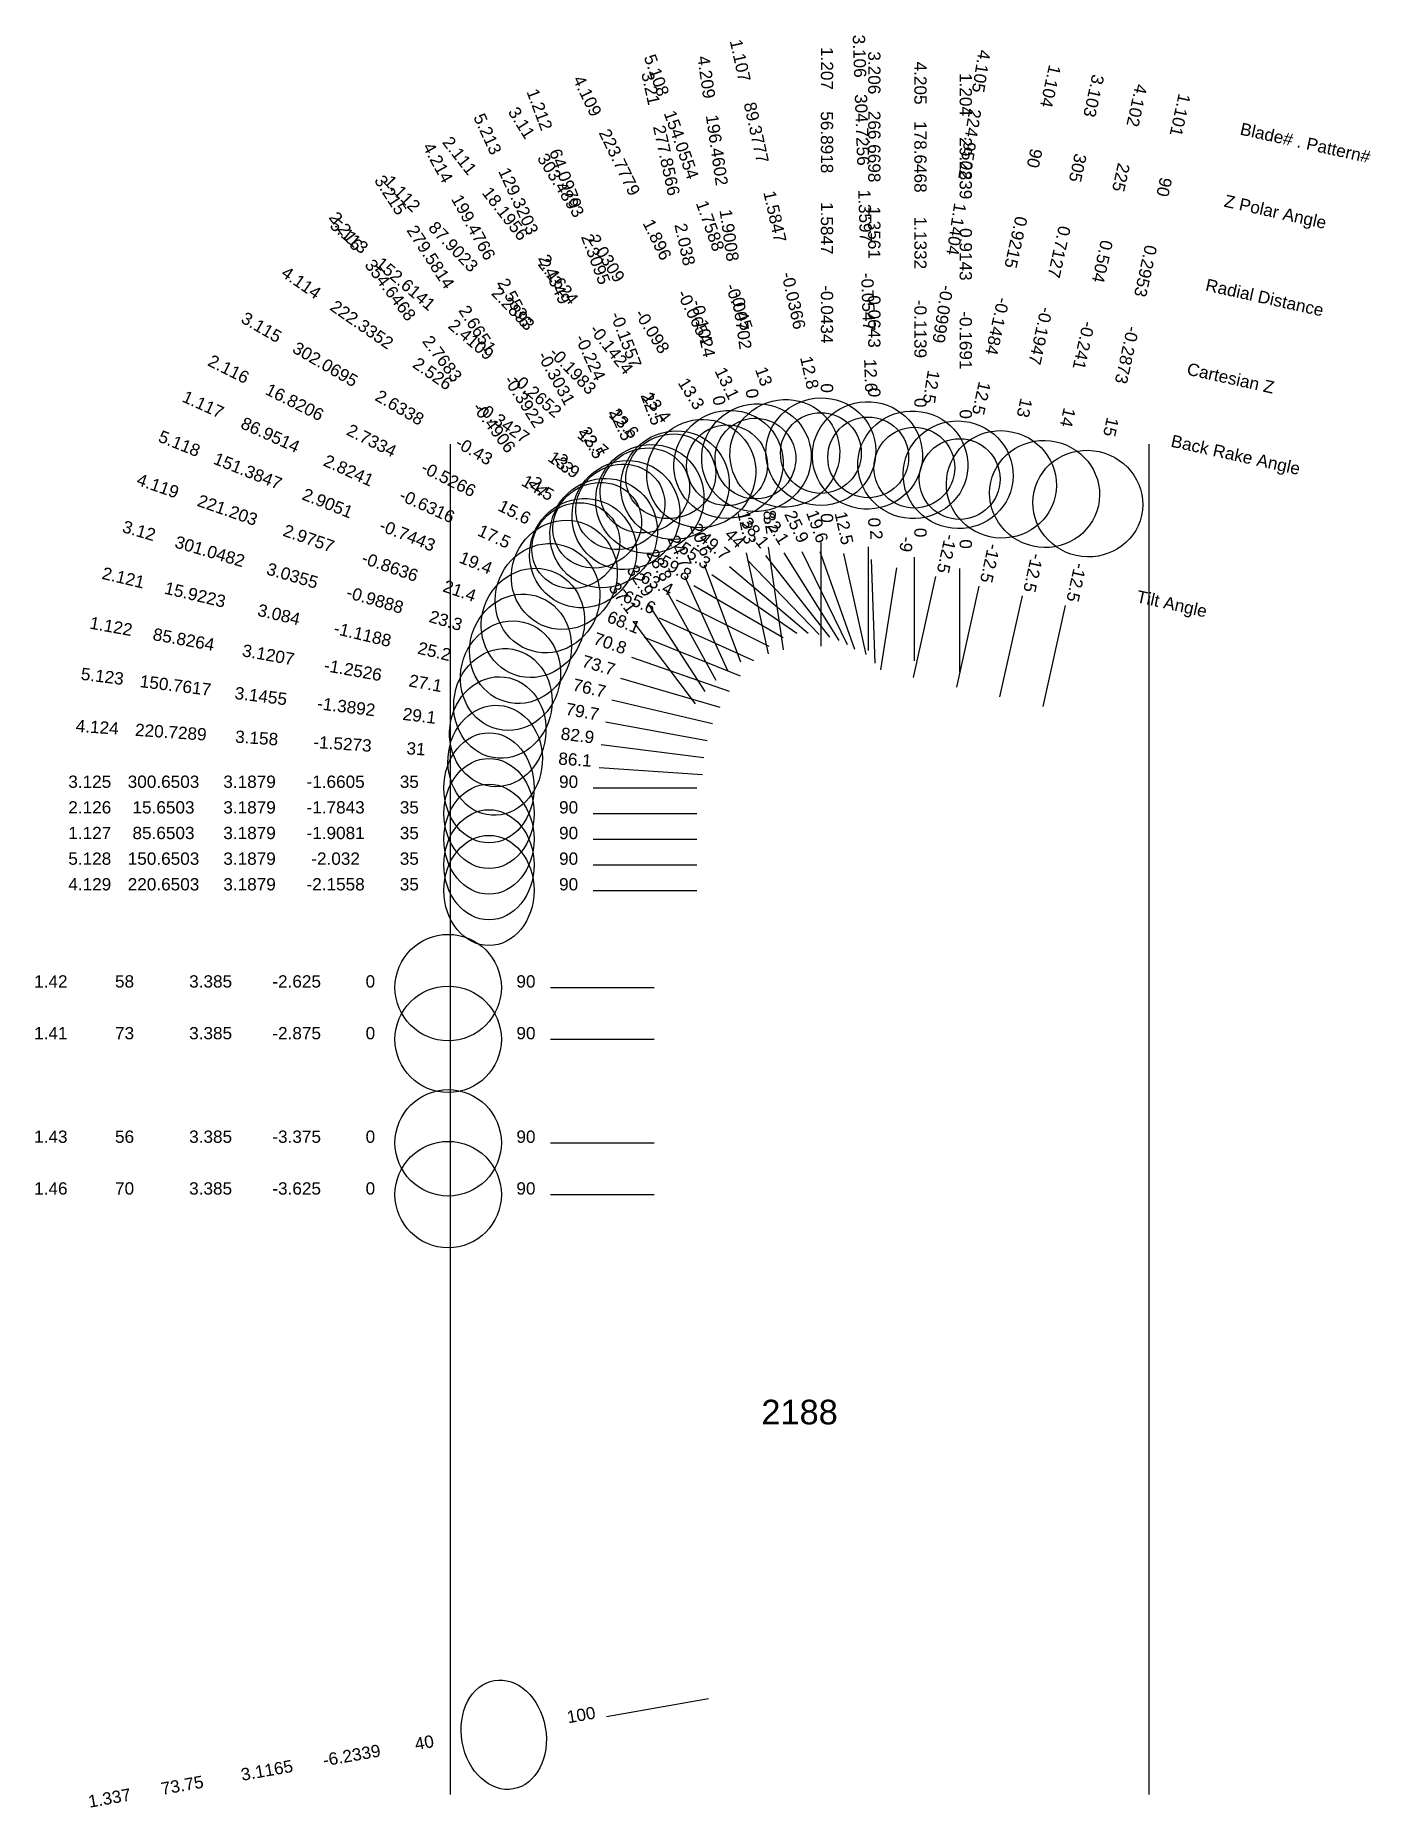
# Model space of a CAD drawing. Header units: inches. Extents: x 30.62 to 37.07, y 11.41 to 19.97.
import ezdxf
from ezdxf.enums import TextEntityAlignment as Align

# ---------------------------------------------------------------- set-up
doc = ezdxf.new("R2010")
doc.units = ezdxf.units.IN
doc.header["$MEASUREMENT"] = 0
for name, color, linetype, true_color in [('Blade_1', 30, 'Continuous', 0xff7f00), ('Blade_2', 7, 'Continuous', 0xcccc00), ('Blade_3', 7, 'Continuous', 0x00cc00), ('Blade_4', 7, 'Continuous', 0x00cccc), ('Blade_5', 7, 'Continuous', 0x0066cc)]:
    doc.layers.add(name, color=color, linetype=linetype, true_color=true_color)
doc.styles.get("Standard").update_dxf_attribs({"font": 'arial.ttf'})

msp = doc.modelspace()

# ---------------------------------------------------------------- linework, layer by layer
for p, q in [((32.625, 18), (32.625, 11.4772)), ((36, 18), (36, 11.4772))]:
    msp.add_line(p, q)
at = {"layer": 'Blade_1'}
for p, q in [((34.4153, 17.5241), (34.4153, 17.0241)), ((34.5244, 17.4719), (34.6327, 16.9837)), ((33.8511, 17.4169), (34.0269, 16.9489)), ((34.0603, 17.4394), (34.4075, 17.0796)), ((35.0857, 17.3984), (35.0857, 16.8984)), ((34.9695, 17.36), (34.8613, 16.8719)), ((35.5957, 17.2211), (35.4875, 16.733)), ((33.6345, 17.1605), (34.0899, 16.9541)), ((33.3747, 16.6578), (33.8668, 16.5688)), ((33.3156, 16.0919), (33.8156, 16.0919)), ((33.1095, 15.375), (33.6095, 15.375)), ((33.1095, 15.125), (33.6095, 15.125)), ((33.1095, 14.625), (33.6095, 14.625)), ((33.1095, 14.375), (33.6095, 14.375)), ((33.3793, 11.8535), (33.8717, 11.9403))]:
    msp.add_line(p, q, dxfattribs=at)
for centre, major_axis, ratio in [((34.4153, 17.9634), (0.2597, 0.0576), 0.975171), ((34.4153, 17.9566), (0.195, 0), 1), ((33.7107, 17.8017), (0.1914, 0.1847), 0.972046), ((33.6905, 17.8443), (0.205, 0.077), 0.92388), ((35.0785, 17.8516), (0.2597, -0.0576), 0.976296), ((35.0857, 17.8309), (0.195, 0), 1), ((35.7047, 17.7127), (0.2597, -0.0576), 0.965926), ((33.1759, 17.3684), (0.1098, 0.2423), 0.95381), ((32.8793, 16.7474), (0.0474, 0.2618), 0.889828), ((32.8121, 16.0919), (0, 0.266), 0.819152), ((32.615, 15.375), (0, 0.257), 1), ((32.615, 15.125), (0, 0.257), 1), ((32.615, 14.625), (0, 0.257), 1), ((32.615, 14.375), (0, 0.257), 1), ((32.8835, 11.7661), (-0.0462, 0.262), 0.766045)]:
    msp.add_ellipse(centre, major_axis=major_axis, ratio=ratio, dxfattribs=at)
at = {"layer": 'Blade_2'}
for p, q in [((34.1483, 17.4614), (34.4568, 17.068)), ((33.7169, 17.2483), (34.1642, 17.0247)), ((33.5068, 17.1451), (33.8081, 16.7461)), ((33.4059, 16.7651), (33.8925, 16.6498)), ((33.3156, 16.2157), (33.8156, 16.2157))]:
    msp.add_line(p, q, dxfattribs=at)
for centre, major_axis, ratio in [((33.8376, 17.8576), (0.2093, 0.1641), 0.972718), ((33.2666, 17.4734), (0.1189, 0.2379), 0.963387), ((33.2317, 17.5094), (0.1748, 0.132), 0.913545), ((32.916, 16.8812), (0.0613, 0.2588), 0.904696), ((32.8121, 16.2157), (0, 0.266), 0.819152)]:
    msp.add_ellipse(centre, major_axis=major_axis, ratio=ratio, dxfattribs=at)
at = {"layer": 'Blade_3'}
for p, q in [((34.0545, 17.4751), (34.1614, 16.9866)), ((34.2365, 17.4754), (34.5021, 17.0518)), ((34.6439, 17.5032), (34.6439, 17.0032)), ((34.658, 17.4421), (34.6755, 16.9424)), ((33.8016, 17.3171), (34.2339, 17.0659)), ((35.1783, 17.3137), (35.0701, 16.8256)), ((33.5831, 17.2247), (33.855, 16.8051)), ((33.4477, 16.8697), (33.9275, 16.7292)), ((33.3156, 16.3395), (33.8156, 16.3395))]:
    msp.add_line(p, q, dxfattribs=at)
for centre, major_axis, ratio in [((33.9691, 17.902), (0.2254, 0.1413), 0.973366), ((34.6403, 17.9453), (0.2658, 0.0093), 0.975814), ((33.962, 17.8976), (0.1905, 0.0417), 1), ((34.6439, 17.9357), (0.195, 0), 1), ((35.2873, 17.8053), (0.2597, -0.0576), 0.97437), ((33.3662, 17.57), (0.1336, 0.23), 0.968083), ((33.3349, 17.6078), (0.1838, 0.1191), 0.920505), ((32.9645, 17.0112), (0.0748, 0.2553), 0.918549), ((32.8121, 16.3395), (0, 0.266), 0.819152)]:
    msp.add_ellipse(centre, major_axis=major_axis, ratio=ratio, dxfattribs=at)
at = {"layer": 'Blade_4'}
for p, q in [((34.1612, 17.5018), (34.2329, 17.0069)), ((34.3241, 17.4818), (34.5428, 17.0321)), ((34.7809, 17.4028), (34.7027, 16.9089)), ((34.8668, 17.4536), (34.8668, 16.9536)), ((33.6664, 17.2969), (33.9075, 16.8589)), ((33.8879, 17.3706), (34.299, 17.086)), ((35.387, 17.2674), (35.2788, 16.7793)), ((33.4998, 16.9709), (33.972, 16.8065)), ((33.3443, 16.4386), (33.8432, 16.4047)), ((33.3156, 15.8442), (33.8156, 15.8442))]:
    msp.add_line(p, q, dxfattribs=at)
for centre, major_axis, ratio in [((34.104, 17.9346), (0.2392, 0.1163), 0.973979), ((34.8596, 17.9001), (0.2627, -0.0416), 0.97621), ((34.0992, 17.9298), (0.193, 0.0279), 1), ((34.8668, 17.8861), (0.195, 0), 1), ((35.496, 17.759), (0.2597, -0.0576), 0.970296), ((33.474, 17.6573), (0.1514, 0.2187), 0.970673), ((33.4464, 17.6969), (0.1919, 0.1056), 0.92388), ((33.0243, 17.1364), (0.0875, 0.2512), 0.931368), ((32.842, 16.4727), (0.018, 0.2654), 0.85713), ((32.8121, 15.8442), (0, 0.266), 0.819152)]:
    msp.add_ellipse(centre, major_axis=major_axis, ratio=ratio, dxfattribs=at)
at = {"layer": 'Blade_5'}
for p, q in [((34.4102, 17.4807), (34.578, 17.0097)), ((33.9732, 17.4092), (34.3546, 17.0859)), ((33.756, 17.3613), (33.965, 16.9071)), ((33.562, 17.0679), (34.0259, 16.8813)), ((33.3541, 16.5486), (33.8503, 16.4868)), ((33.3156, 15.968), (33.8156, 15.968))]:
    msp.add_line(p, q, dxfattribs=at)
for centre, major_axis, ratio in [((34.2412, 17.955), (0.2506, 0.0893), 0.974544), ((33.5891, 17.7348), (0.172, 0.2029), 0.97136), ((33.5651, 17.776), (0.1989, 0.0915), 0.92388), ((33.0949, 17.2557), (0.0992, 0.2468), 0.943129), ((32.8545, 16.6108), (0.0329, 0.264), 0.873967), ((32.8121, 15.968), (0, 0.266), 0.819152)]:
    msp.add_ellipse(centre, major_axis=major_axis, ratio=ratio, dxfattribs=at)

# ---------------------------------------------------------------- texts
for s, height, p in [('Blade# . Pattern#', 0.059375, (36.4428, 19.5244)), ('Z Polar Angle', 0.059375, (36.3657, 19.1766)), ('Radial Distance', 0.059375, (36.2758, 18.7708)), ('Cartesian Z', 0.059375, (36.1858, 18.365)), ('Back Rake Angle', 0.059375, (36.1087, 18.0172)), ('Tilt Angle', 0.05937, (35.9421, 17.266))]:
    msp.add_text(s, height=height, rotation=347.5).set_placement(p, align=Align.MIDDLE_LEFT)
msp.add_text('2188', height=0.11875).set_placement((34.3125, 13.3246), align=Align.MIDDLE_CENTER)
at = {"layer": 'Blade_1'}
for s, height, rotation, p in [('1.107', 0.05937, 282.51436, (33.9974, 19.8461)), ('1.207', 0.05937, 270, (34.4153, 19.8141)), ('1.204', 0.05937, 270, (35.0857, 19.6884)), ('1.104', 0.05937, 257.5, (35.4959, 19.7344)), ('1.212', 0.05937, 290.59, (33.0289, 19.6056)), ('1.101', 0.05937, 257.5, (36.1221, 19.5955)), ('89.3777', 0.05937, 282.51436, (34.0746, 19.4983)), ('56.8918', 0.05937, 270, (34.4153, 19.4578)), ('29.2839', 0.05937, 270, (35.0857, 19.3321)), ('64.0979', 0.05937, 290.59, (33.1541, 19.2721)), ('90', 0.05937, 257.5, (35.4188, 19.3866)), ('1.112', 0.05937, 313.98012, (32.3715, 19.1894)), ('90', 0.05937, 257.5, (36.045, 19.2477)), ('1.5847', 0.05937, 282.51436, (34.1647, 19.0925)), ('1.5847', 0.05937, 270, (34.4153, 19.0422)), ('0.9215', 0.05937, 257.5, (35.3288, 18.9808)), ('87.9023', 0.05937, 313.98012, (32.6189, 18.9331)), ('2.3095', 0.05937, 290.59, (33.3003, 18.883)), ('0.9143', 0.05937, 270, (35.0857, 18.9165)), ('0.2953', 0.05937, 257.5, (35.955, 18.8419)), ('2.2893', 0.05937, 313.98012, (32.9075, 18.634)), ('-0.0366', 0.05937, 282.51436, (34.2547, 18.6868)), ('-0.0434', 0.05937, 270, (34.4153, 18.6266)), ('-0.1484', 0.05937, 257.5, (35.2389, 18.575)), ('-0.1557', 0.05937, 290.59, (33.4465, 18.494)), ('-0.1691', 0.05937, 270, (35.0857, 18.5009)), ('-0.2873', 0.05937, 257.5, (35.8651, 18.4361)), ('-0.1983', 0.05937, 313.98012, (33.1961, 18.3349)), ('12.8', 0.05937, 282.51436, (34.3319, 18.339)), ('1.117', 0.05937, 335.61644, (31.4194, 18.1646)), ('22.5', 0.05937, 290.59, (33.5718, 18.1605)), ('0', 0.0594, 270, (34.4153, 18.2703)), ('12.5', 0.05937, 257.5, (35.1618, 18.2272)), ('13.6', 0.05937, 313.98012, (33.4435, 18.0786)), ('0', 0.0594, 270, (35.0857, 18.1446)), ('86.9514', 0.05937, 335.61644, (31.7439, 18.0175)), ('15', 0.05937, 257.5, (35.788, 18.0883)), ('2.8241', 0.05937, 335.61644, (32.1224, 17.8459)), ('-0.6316', 0.05937, 335.61644, (32.501, 17.6743)), ('0', 0.0594, 270, (34.4153, 17.6428)), ('12.5', 0.05937, 282.51436, (34.4987, 17.5878)), ('17.5', 0.05937, 335.61644, (32.8255, 17.5272)), ('20.6', 0.05937, 290.59, (33.8093, 17.5281)), ('44', 0.05937, 313.98012, (33.9779, 17.5248)), ('-12.5', 0.05937, 257.5, (34.9952, 17.476)), ('0', 0.0594, 270, (35.0857, 17.5171)), ('-12.5', 0.05937, 257.5, (35.6214, 17.3371)), ('65.6', 0.05937, 335.61644, (33.5263, 17.2096)), ('1.122', 0.05937, 349.74584, (30.9816, 17.0907)), ('85.8264', 0.05937, 349.74584, (31.3322, 17.0273)), ('3.1207', 0.05937, 349.74584, (31.7411, 16.9533)), ('-1.2526', 0.05937, 349.74584, (32.1501, 16.8793)), ('27.1', 0.05937, 349.74584, (32.5007, 16.8159)), ('79.7', 0.05937, 349.74584, (33.2579, 16.6789)), ('1.127', 0.05937, 359.99999, (30.8836, 16.0919)), ('85.6503', 0.05937, 359.99999, (31.2398, 16.0919)), ('3.1879', 0.05937, 359.99999, (31.6555, 16.0919)), ('-1.9081', 0.05937, 359.99999, (32.0711, 16.0919)), ('35', 0.05937, 359.99999, (32.4273, 16.0919)), ('90', 0.05937, 359.99999, (33.1968, 16.0919)), ('100', 0.05937, 9.99999, (33.2624, 11.8329)), ('40', 0.05937, 9.99999, (32.5046, 11.6993)), ('3.1165', 0.05937, 9.99999, (31.7444, 11.5652)), ('-6.2339', 0.05937, 9.99999, (32.1537, 11.6374)), ('73.75', 0.05937, 9.99999, (31.3351, 11.4931)), ('1.337', 0.05937, 9.99999, (30.9843, 11.4312))]:
    msp.add_text(s, height=height, rotation=rotation, dxfattribs=at).set_placement(p, align=Align.CENTER)
for s, height, p in [('1.42', 0.05937, (30.6955, 15.375)), ('58', 0.05937, (31.0517, 15.375)), ('3.385', 0.05937, (31.4674, 15.375)), ('-2.625', 0.05937, (31.883, 15.375)), ('0', 0.0594, (32.2392, 15.375)), ('90', 0.05937, (32.9907, 15.375)), ('1.41', 0.05937, (30.6955, 15.125)), ('73', 0.05937, (31.0517, 15.125)), ('3.385', 0.05937, (31.4674, 15.125)), ('-2.875', 0.05937, (31.883, 15.125)), ('0', 0.0594, (32.2392, 15.125)), ('90', 0.05937, (32.9907, 15.125)), ('1.43', 0.05937, (30.6955, 14.625)), ('56', 0.05937, (31.0517, 14.625)), ('3.385', 0.05937, (31.4674, 14.625)), ('-3.375', 0.05937, (31.883, 14.625)), ('0', 0.0594, (32.2392, 14.625)), ('90', 0.05937, (32.9907, 14.625)), ('1.46', 0.05937, (30.6955, 14.375)), ('70', 0.05937, (31.0517, 14.375)), ('3.385', 0.05937, (31.4674, 14.375)), ('-3.625', 0.05937, (31.883, 14.375)), ('0', 0.0594, (32.2392, 14.375)), ('90', 0.05937, (32.9907, 14.375))]:
    msp.add_text(s, height=height, dxfattribs=at).set_placement(p, align=Align.CENTER)
at = {"layer": 'Blade_2'}
for s, rotation, p in [('2.111', 308.10432, (32.6475, 19.3751)), ('18.1956', 308.10432, (32.8674, 19.0948)), ('2.216', 307.05999, (32.0978, 19.0108)), ('354.6468', 307.05999, (32.3125, 18.7265)), ('2.1624', 308.10432, (33.1238, 18.7677)), ('2.7683', 307.05999, (32.563, 18.3948)), ('-0.1424', 308.10432, (33.3803, 18.4407)), ('2.116', 333.4384, (31.5416, 18.3357)), ('16.8206', 333.4384, (31.8603, 18.1764)), ('13.4', 308.10432, (33.6002, 18.1604)), ('-0.4906', 307.05999, (32.8134, 18.0632)), ('2.7334', 333.4384, (32.232, 17.9906)), ('-0.5266', 333.4384, (32.6038, 17.8047)), ('24', 307.05999, (33.0281, 17.7789)), ('15.6', 333.4384, (32.9225, 17.6454)), ('38.1', 308.10432, (34.075, 17.5548)), ('2.121', 346.67048, (31.0394, 17.3258)), ('63.4', 333.4384, (33.6107, 17.3014)), ('15.9223', 346.67048, (31.3861, 17.2437)), ('37.1', 307.05999, (33.4352, 17.2398)), ('3.084', 346.67048, (31.7905, 17.1479)), ('-1.1188', 346.67048, (32.195, 17.052)), ('25.2', 346.67048, (32.5416, 16.9699)), ('76.7', 346.67048, (33.2904, 16.7925)), ('2.126', 359.99999, (30.8836, 16.2157)), ('15.6503', 359.99999, (31.2398, 16.2157)), ('3.1879', 359.99999, (31.6555, 16.2157)), ('-1.7843', 359.99999, (32.0711, 16.2157)), ('35', 359.99999, (32.4273, 16.2157)), ('90', 359.99999, (33.1968, 16.2157))]:
    msp.add_text(s, height=0.05937, rotation=rotation, dxfattribs=at).set_placement(p, align=Align.CENTER)
at = {"layer": 'Blade_3'}
for s, height, rotation, p in [('3.106', 0.05937, 272.01051, (34.5726, 19.8726)), ('3.206', 0.05937, 270, (34.6439, 19.7932)), ('3.21', 0.05937, 282.35, (33.5647, 19.7121)), ('3.103', 0.05937, 257.5, (35.7047, 19.6881)), ('304.7256', 0.05937, 272.01051, (34.5851, 19.5166)), ('3.11', 0.05937, 302.0843, (32.9447, 19.536)), ('266.6698', 0.05937, 270, (34.6439, 19.4369)), ('277.8566', 0.05937, 282.35, (33.6409, 19.3641)), ('303.4893', 0.05937, 302.0843, (33.134, 19.2341)), ('305', 0.05937, 257.5, (35.6276, 19.3403)), ('3.215', 0.05937, 302.94, (32.3118, 19.1869)), ('1.3597', 0.05937, 272.01051, (34.5997, 19.1012)), ('1.3561', 0.05937, 270, (34.6439, 19.0213)), ('279.5814', 0.05937, 302.94, (32.5055, 18.8879)), ('2.0309', 0.05937, 302.0843, (33.3547, 18.882)), ('2.038', 0.05937, 282.35, (33.7298, 18.9581)), ('0.7127', 0.05937, 257.5, (35.5376, 18.9345)), ('-0.0547', 0.05937, 272.01051, (34.6143, 18.6858)), ('2.6651', 0.05937, 302.94, (32.7315, 18.5391)), ('-0.1024', 0.05937, 282.35, (33.8187, 18.5521)), ('-0.0643', 0.05937, 270, (34.6439, 18.6057)), ('3.115', 0.05937, 329.84549, (31.6987, 18.5387)), ('-0.098', 0.05937, 302.0843, (33.5755, 18.5298)), ('-0.1947', 0.05937, 257.5, (35.4477, 18.5287)), ('302.0695', 0.05937, 329.84549, (32.0067, 18.3598)), ('12.6', 0.05937, 272.01051, (34.6268, 18.3298)), ('-0.3922', 0.05937, 302.94, (32.9575, 18.1903)), ('2.6338', 0.05937, 329.84549, (32.3661, 18.151)), ('13.3', 0.05937, 302.0843, (33.7647, 18.228)), ('0', 0.0594, 282.35, (33.8949, 18.2041)), ('0', 0.0594, 270, (34.6439, 18.2494)), ('13', 0.05937, 257.5, (35.3706, 18.1809)), ('-0.43', 0.05937, 329.84549, (32.7255, 17.9422)), ('23', 0.05937, 302.94, (33.1513, 17.8913)), ('14.5', 0.05937, 329.84549, (33.0335, 17.7633)), ('12.3', 0.05937, 282.35, (34.0291, 17.5911)), ('32.1', 0.05937, 302.0843, (34.1735, 17.576)), ('0', 0.0594, 270, (34.6439, 17.6219)), ('3.12', 0.05937, 343.67717, (31.1137, 17.5532)), ('301.0482', 0.05937, 343.67717, (31.4556, 17.4531)), ('2', 0.0594, 272.01051, (34.6538, 17.5608)), ('59.8', 0.05937, 329.84549, (33.6989, 17.3767)), ('-12.5', 0.05937, 257.5, (35.204, 17.4297)), ('3.0355', 0.05937, 343.67717, (31.8545, 17.3363)), ('32.9', 0.05937, 302.94, (33.5186, 17.3244)), ('-0.9888', 0.05937, 343.67717, (32.2534, 17.2195)), ('23.3', 0.05937, 343.67717, (32.5952, 17.1193)), ('73.7', 0.05937, 343.67717, (33.3337, 16.9031)), ('3.125', 0.05937, 359.99999, (30.8836, 16.3395)), ('300.6503', 0.05937, 359.99999, (31.2398, 16.3395)), ('3.1879', 0.05937, 359.99999, (31.6555, 16.3395)), ('-1.6605', 0.05937, 359.99999, (32.0711, 16.3395)), ('35', 0.05937, 359.99999, (32.4273, 16.3395)), ('90', 0.05937, 359.99999, (33.1968, 16.3395))]:
    msp.add_text(s, height=height, rotation=rotation, dxfattribs=at).set_placement(p, align=Align.CENTER)
at = {"layer": 'Blade_4'}
for s, height, rotation, p in [('4.209', 0.05937, 278.24, (33.833, 19.7681)), ('4.105', 0.05937, 261.00489, (35.1611, 19.8049)), ('4.205', 0.05937, 270, (34.8668, 19.7436)), ('4.109', 0.05937, 295.92815, (33.2608, 19.669)), ('4.102', 0.05937, 257.5, (35.9134, 19.6418)), ('224.9502', 0.05937, 261.00489, (35.1054, 19.453)), ('223.7779', 0.05937, 295.92815, (33.4165, 19.3486)), ('196.4602', 0.05937, 278.24, (33.8841, 19.4156)), ('178.6468', 0.05937, 270, (34.8668, 19.3873)), ('4.214', 0.05937, 298.82, (32.5394, 19.3453)), ('225', 0.05937, 257.5, (35.8363, 19.294)), ('199.4766', 0.05937, 298.82, (32.7111, 19.0332)), ('1.9008', 0.05937, 278.24, (33.9436, 19.0042)), ('1.1332', 0.05937, 270, (34.8668, 18.9717)), ('1.1404', 0.05937, 261.00489, (35.0404, 19.0425)), ('1.896', 0.05937, 295.92815, (33.5983, 18.9748)), ('0.504', 0.05937, 257.5, (35.7463, 18.8882)), ('4.114', 0.05937, 325.29523, (31.8886, 18.7553)), ('2.5536', 0.05937, 298.82, (32.9115, 18.6691)), ('-0.0999', 0.05937, 261.00489, (34.9755, 18.632)), ('222.3352', 0.05937, 325.29523, (32.1815, 18.5525)), ('-0.0654', 0.05937, 295.92815, (33.78, 18.601)), ('-0.0702', 0.05937, 278.24, (34.0032, 18.5929)), ('-0.1139', 0.05937, 270, (34.8668, 18.5561)), ('-0.241', 0.05937, 257.5, (35.6564, 18.4824)), ('2.526', 0.05937, 325.29523, (32.5231, 18.3158)), ('-0.3031', 0.05937, 298.82, (33.1118, 18.3049)), ('13.1', 0.05937, 295.92815, (33.9358, 18.2806)), ('12.5', 0.05937, 261.00489, (34.9198, 18.2801)), ('0', 0.0594, 278.24, (34.0543, 18.2403)), ('-0.3427', 0.05937, 325.29523, (32.8648, 18.0792)), ('0', 0.0594, 270, (34.8668, 18.1998)), ('14', 0.05937, 257.5, (35.5793, 18.1346)), ('22.5', 0.05937, 298.82, (33.2836, 17.9928)), ('13.9', 0.05937, 325.29523, (33.1577, 17.8764)), ('4.119', 0.05937, 340.80481, (31.203, 17.7705)), ('221.203', 0.05937, 340.80481, (31.5395, 17.6533)), ('8.2', 0.05937, 278.24, (34.1442, 17.6193)), ('25.9', 0.05937, 295.92815, (34.2722, 17.5886)), ('2.9757', 0.05937, 340.80481, (31.932, 17.5167)), ('-9', 0.05937, 261.00489, (34.7994, 17.5201)), ('0', 0.0594, 270, (34.8668, 17.5723)), ('-0.8636', 0.05937, 340.80481, (32.3245, 17.38)), ('28.8', 0.05937, 298.82, (33.6092, 17.401)), ('55.3', 0.05937, 325.29523, (33.7903, 17.4382)), ('-12.5', 0.05937, 257.5, (35.4127, 17.3834)), ('21.4', 0.05937, 340.80481, (32.6609, 17.2629)), ('70.8', 0.05937, 340.80481, (33.3877, 17.0099)), ('4.124', 0.05937, 356.1132, (30.9179, 16.6034)), ('220.7289', 0.05937, 356.1132, (31.2734, 16.5793)), ('3.158', 0.05937, 356.1132, (31.688, 16.5511)), ('-1.5273', 0.05937, 356.1132, (32.1027, 16.5229)), ('31', 0.05937, 356.1132, (32.4581, 16.4988)), ('86.1', 0.05937, 356.1132, (33.2259, 16.4466)), ('4.129', 0.05937, 359.99999, (30.8836, 15.8442)), ('220.6503', 0.05937, 359.99999, (31.2398, 15.8442)), ('3.1879', 0.05937, 359.99999, (31.6555, 15.8442)), ('-2.1558', 0.05937, 359.99999, (32.0711, 15.8442)), ('35', 0.05937, 359.99999, (32.4273, 15.8442)), ('90', 0.05937, 359.99999, (33.1968, 15.8442))]:
    msp.add_text(s, height=height, rotation=rotation, dxfattribs=at).set_placement(p, align=Align.CENTER)
at = {"layer": 'Blade_5'}
for s, rotation, p in [('5.108', 289.61267, (33.5939, 19.7716)), ('154.0554', 289.61267, (33.7135, 19.436)), ('5.213', 294.71, (32.7786, 19.4853)), ('129.3203', 294.71, (32.9276, 19.1616)), ('5.113', 319.71344, (32.118, 18.9818)), ('1.7588', 289.61267, (33.853, 19.0445)), ('152.6141', 319.71344, (32.3897, 18.7514)), ('2.4349', 294.71, (33.1013, 18.7841)), ('-0.045', 289.61267, (33.9925, 18.653)), ('2.4109', 319.71344, (32.7068, 18.4827)), ('-0.224', 294.71, (33.275, 18.4065)), ('-0.2652', 319.71344, (33.0238, 18.2139)), ('13', 289.61267, (34.112, 18.3174)), ('22.5', 294.71, (33.424, 18.0829)), ('5.118', 338.09472, (31.3056, 17.9752)), ('13.7', 319.71344, (33.2956, 17.9836)), ('151.3847', 338.09472, (31.6362, 17.8423)), ('2.9051', 338.09472, (32.0218, 17.6872)), ('19.6', 289.61267, (34.3703, 17.5926)), ('-0.7443', 338.09472, (32.4074, 17.5321)), ('24.7', 294.71, (33.7063, 17.4692)), ('49.7', 319.71344, (33.8826, 17.486)), ('19.4', 338.09472, (32.7379, 17.3992)), ('68.1', 338.09472, (33.4519, 17.1122)), ('5.123', 352.90189, (30.9408, 16.8491)), ('150.7617', 352.90189, (31.2943, 16.8051)), ('3.1455', 352.90189, (31.7067, 16.7537)), ('-1.3892', 352.90189, (32.1192, 16.7024)), ('29.1', 352.90189, (32.4727, 16.6583)), ('82.9', 352.90189, (33.2363, 16.5633)), ('5.128', 359.99999, (30.8836, 15.968)), ('150.6503', 359.99999, (31.2398, 15.968)), ('3.1879', 359.99999, (31.6555, 15.968)), ('-2.032', 359.99999, (32.0711, 15.968)), ('35', 359.99999, (32.4273, 15.968)), ('90', 359.99999, (33.1968, 15.968))]:
    msp.add_text(s, height=0.05937, rotation=rotation, dxfattribs=at).set_placement(p, align=Align.CENTER)

doc.saveas('drawing.dxf')
